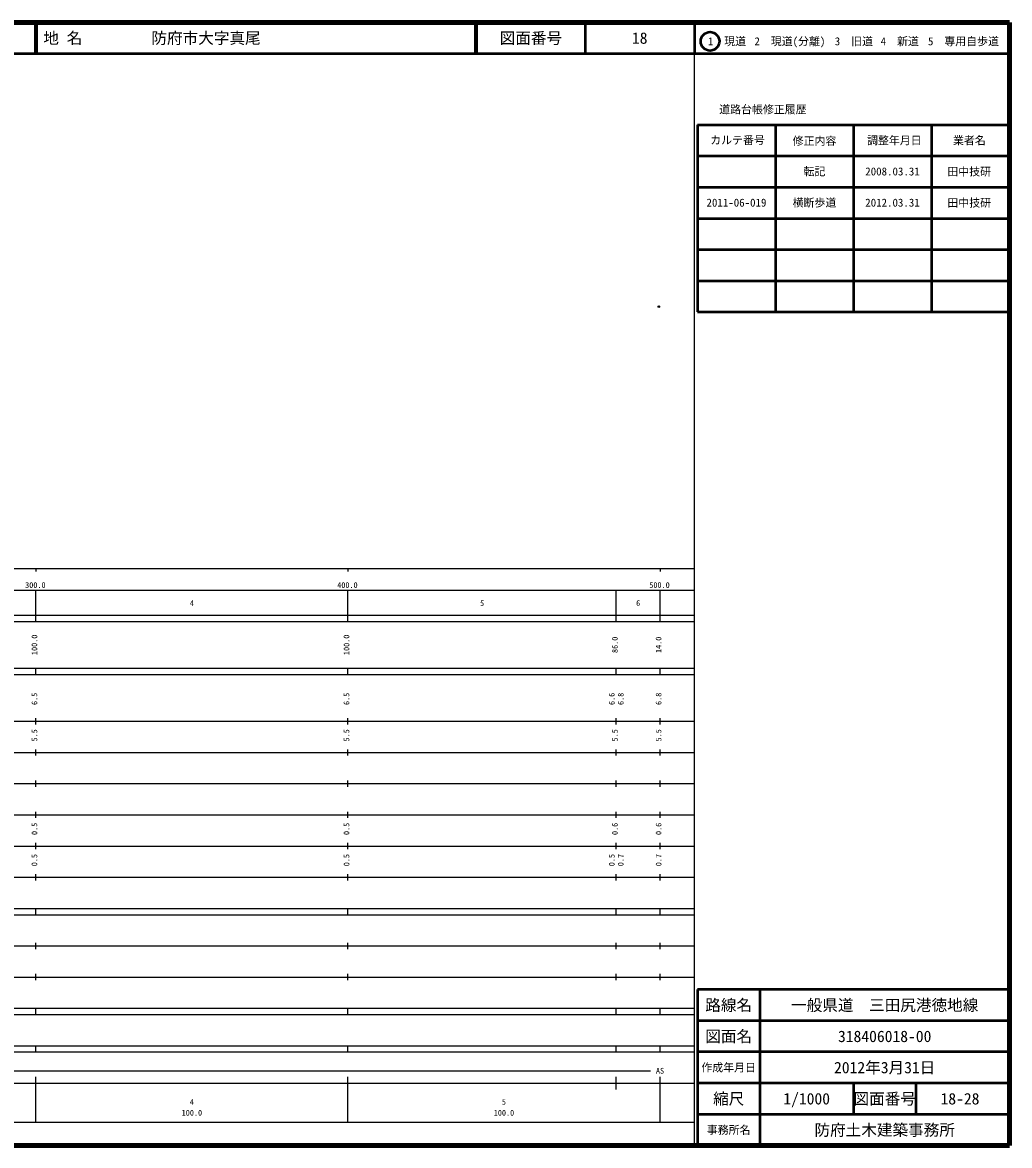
# Model space of a CAD drawing. Units: millimetres on the paper, enlarged 1000 times. Extents: x 40000 to 680000, y 20000 to 380000.
# Drawn here: x 363711 to 680000, y 20000 to 380000 of the extents above; entities that cross this region are included whole.
import ezdxf
from ezdxf.enums import TextEntityAlignment as Align

# ---------------------------------------------------------------- set-up
doc = ezdxf.new("R2010")
doc.units = ezdxf.units.MM
doc.header["$LTSCALE"] = 1000
doc.header["$PDMODE"] = 32
doc.header["$PDSIZE"] = 500
doc.layers.add('M-OTRS', color=6, linetype='Continuous')
doc.layers.add('M-TTL-TXT', color=7, linetype='Continuous')
for name, color, linetype, lineweight in [('M-TTL', 2, 'Continuous', 140), ('M-TTL-BAND', 7, 'Continuous', 25), ('M-TTL-FRAM', 2, 'Continuous', 50), ('M-TTL-LINE', 7, 'Continuous', 50)]:
    doc.layers.add(name, color=color, linetype=linetype, lineweight=lineweight)
doc.styles.add('ＭＳ ゴシック', font='')
doc.styles.get('ＭＳ ゴシック').set_extended_font_data('MS Gothic')

msp = doc.modelspace()

# ---------------------------------------------------------------- linework, layer by layer
at = {"layer": 'M-OTRS'}
msp.add_point((567630, 288918), dxfattribs=at)
at = {"layer": 'M-TTL'}
for p, q in [((680000, 380000), (40000, 380000)), ((680000, 20000), (680000, 380000)), ((40000, 20000), (680000, 20000))]:
    msp.add_line(p, q, dxfattribs=at)
at = {"layer": 'M-TTL-BAND'}
for p, q in [((579000, 20000), (579000, 370000)), ((40000, 205000), (579000, 205000)), ((368000, 205000), (368000, 204000)), ((468000, 205000), (468000, 204000)), ((568000, 205000), (568000, 204000)), ((68000, 198000), (579000, 198000)), ((368000, 188000), (368000, 198000)), ((468000, 188000), (468000, 198000)), ((554000, 188000), (554000, 198000)), ((568000, 188000), (568000, 198000)), ((40000, 190000), (579000, 190000)), ((40000, 188000), (579000, 188000)), ((40000, 173000), (579000, 173000)), ((368000, 171000), (368000, 173000)), ((468000, 171000), (468000, 173000)), ((554000, 171000), (554000, 173000)), ((568000, 171000), (568000, 173000)), ((40000, 171000), (579000, 171000)), ((40000, 156000), (579000, 156000)), ((368000, 155000), (368000, 157000)), ((468000, 155000), (468000, 157000)), ((554000, 155000), (554000, 157000)), ((568000, 155000), (568000, 157000)), ((46000, 146000), (579000, 146000)), ((368000, 145000), (368000, 147000)), ((468000, 145000), (468000, 147000)), ((554000, 145000), (554000, 147000)), ((568000, 145000), (568000, 147000)), ((368000, 135000), (368000, 137000)), ((468000, 135000), (468000, 137000)), ((554000, 135000), (554000, 137000)), ((568000, 135000), (568000, 137000)), ((52000, 136000), (579000, 136000)), ((46000, 126000), (579000, 126000)), ((368000, 125000), (368000, 127000)), ((468000, 125000), (468000, 127000)), ((554000, 125000), (554000, 127000)), ((568000, 125000), (568000, 127000)), ((52000, 116000), (579000, 116000)), ((368000, 115000), (368000, 117000)), ((468000, 115000), (468000, 117000)), ((554000, 115000), (554000, 117000)), ((568000, 115000), (568000, 117000)), ((46000, 106000), (579000, 106000)), ((368000, 105000), (368000, 107000)), ((468000, 105000), (468000, 107000)), ((554000, 105000), (554000, 107000)), ((568000, 105000), (568000, 107000)), ((40000, 96000), (579000, 96000)), ((40000, 94000), (579000, 94000)), ((368000, 94000), (368000, 96000)), ((468000, 94000), (468000, 96000)), ((554000, 94000), (554000, 96000)), ((568000, 94000), (568000, 96000)), ((49000, 84000), (579000, 84000)), ((368000, 83000), (368000, 85000)), ((468000, 83000), (468000, 85000)), ((554000, 83000), (554000, 85000)), ((568000, 83000), (568000, 85000)), ((40000, 74000), (579000, 74000)), ((368000, 73000), (368000, 75000)), ((468000, 73000), (468000, 75000)), ((554000, 73000), (554000, 75000)), ((568000, 73000), (568000, 75000)), ((40000, 64000), (579000, 64000)), ((40000, 62000), (579000, 62000)), ((368000, 62000), (368000, 64000)), ((468000, 62000), (468000, 64000)), ((554000, 62000), (554000, 64000)), ((568000, 62000), (568000, 64000)), ((40000, 52000), (579000, 52000)), ((368000, 50000), (368000, 52000)), ((468000, 50000), (468000, 52000)), ((554000, 50000), (554000, 52000)), ((568000, 50000), (568000, 52000)), ((40000, 50000), (579000, 50000)), ((71000, 44000), (565000, 44000)), ((40000, 40000), (579000, 40000)), ((368000, 27500), (368000, 42000)), ((468000, 27500), (468000, 42000)), ((554000, 38000), (554000, 42000)), ((568000, 27500), (568000, 42000)), ((68000, 27500), (579000, 27500))]:
    msp.add_line(p, q, dxfattribs=at)
at = {"layer": 'M-TTL-FRAM'}
for p, q in [((580000, 347197), (580000, 287197)), ((580000, 347197), (680000, 347197)), ((580000, 287197), (680000, 287197)), ((680000, 70000), (580000, 70000)), ((580000, 70000), (580000, 20000))]:
    msp.add_line(p, q, dxfattribs=at)
at = {"layer": 'M-TTL-LINE'}
for p, q in [((367750, 380000), (367750, 370000)), ((368250, 380000), (368250, 370000)), ((508747, 380000), (508747, 370000)), ((509247, 380000), (509247, 370000)), ((543997, 380000), (543997, 370000)), ((579000, 380000), (579000, 370000)), ((40000, 370000), (680000, 370000)), ((605000, 347197), (605000, 287197)), ((630000, 347197), (630000, 287197)), ((655000, 347197), (655000, 287197)), ((580000, 337197), (680000, 337197)), ((580000, 327197), (680000, 327197)), ((580000, 317197), (680000, 317197)), ((580000, 307197), (680000, 307197)), ((580000, 297197), (680000, 297197)), ((600000, 70000), (600000, 20000)), ((680000, 60000), (580000, 60000)), ((680000, 50000), (580000, 50000)), ((680000, 40000), (580000, 40000)), ((630000, 40000), (630000, 30000)), ((650000, 40000), (650000, 30000)), ((680000, 30000), (580000, 30000))]:
    msp.add_line(p, q, dxfattribs=at)
msp.add_circle((584031, 373958), 3000, dxfattribs=at)

# ---------------------------------------------------------------- texts
at = {"layer": 'M-TTL-BAND', "style": 'ＭＳ ゴシック'}
for s, p in [('300.0', (367844, 198195)), ('400.0', (467844, 198195)), ('500.0', (567844, 198195)), ('4', (418000, 192405)), ('5', (511000, 192405)), ('6', (561000, 192405)), ('AS', (568000, 42500)), ('4', (418000, 32523)), ('5', (518000, 32523)), ('100.0', (418000, 29033)), ('100.0', (518000, 29033))]:
    msp.add_text(s, height=1833, dxfattribs=at).set_placement(p, align=Align.BOTTOM_CENTER)
for s, p in [('100.0', (369000, 180500)), ('100.0', (469000, 180500)), ('86.0', (555000, 180500)), ('14.0', (569000, 180500)), ('6.5', (369000, 163174)), ('6.5', (469000, 163174)), ('6.6', (554000, 163174)), ('6.8', (556870, 163174)), ('6.8', (569000, 163174)), ('5.5', (369000, 151500)), ('5.5', (469000, 151500)), ('5.5', (555000, 151500)), ('5.5', (569000, 151500)), ('0.5', (369000, 121500)), ('0.5', (469000, 121500)), ('0.6', (555000, 121500)), ('0.6', (569000, 121500)), ('0.5', (369000, 111500)), ('0.5', (469000, 111500)), ('0.5', (554000, 111500)), ('0.7', (556870, 111500)), ('0.7', (569000, 111500))]:
    msp.add_text(s, height=1833, rotation=90, dxfattribs=at).set_placement(p, align=Align.BOTTOM_CENTER)
at = {"layer": 'M-TTL-TXT', "style": 'ＭＳ ゴシック'}
for s, p in [('地 名', (370380, 375000)), ('防府市大字真尾', (405024, 375000))]:
    msp.add_text(s, height=3666, dxfattribs=at).set_placement(p, align=Align.MIDDLE_LEFT)
for s, height, p in [('図面番号', 3666, (526622, 375000)), ('18', 3666, (561497, 375000)), ('1\u3000現道', 2566, (589448, 373958)), ('2\u3000現道(分離)', 2566, (609619, 373958)), ('3\u3000旧道', 2566, (630121, 373958)), ('4\u3000新道', 2566, (644824, 373958)), ('5\u3000専用自歩道', 2566, (665228, 373958)), ('道路台帳修正履歴', 2566, (600968, 352113)), ('カルテ番号', 2566, (592839, 342277)), ('修正内容', 2566, (617509, 342023)), ('調整年月日', 2566, (643089, 342197)), ('業者名', 2566, (667134, 342197)), ('転記', 2566, (617500, 332245)), ('2008.03.31', 2566, (642500, 332245)), ('田中技研', 2566, (667077, 332189)), ('2011-06-019', 2566, (592500, 322245)), ('横断歩道', 2566, (617500, 322245)), ('2012.03.31', 2566, (642500, 322245)), ('田中技研', 2566, (667077, 322189)), ('路線名', 3666, (590000, 65000)), ('路線名', 3666, (590000, 65000)), ('一般県道\u3000三田尻港徳地線', 3666, (640000, 65000)), ('図面名', 3666, (590000, 55000)), ('図面名', 3666, (590000, 55000)), ('318406018-00', 3666, (640000, 55000)), ('2012年3月31日', 3666, (640000, 45000)), ('作成年月日', 2566, (590000, 45000)), ('作成年月日', 2566, (590000, 45000)), ('縮尺', 3666, (590000, 35000)), ('縮尺', 3666, (590000, 35000)), ('1/1000', 3666, (615000, 35000)), ('図面番号', 3666, (640000, 35000)), ('図面番号', 3666, (640000, 35000)), ('18-28', 3666, (664125, 35000)), ('事務所名', 2566, (590000, 25000)), ('事務所名', 2566, (590000, 25000)), ('防府土木建築事務所', 3666, (640000, 25000))]:
    msp.add_text(s, height=height, dxfattribs=at).set_placement(p, align=Align.MIDDLE_CENTER)

doc.saveas('drawing.dxf')
